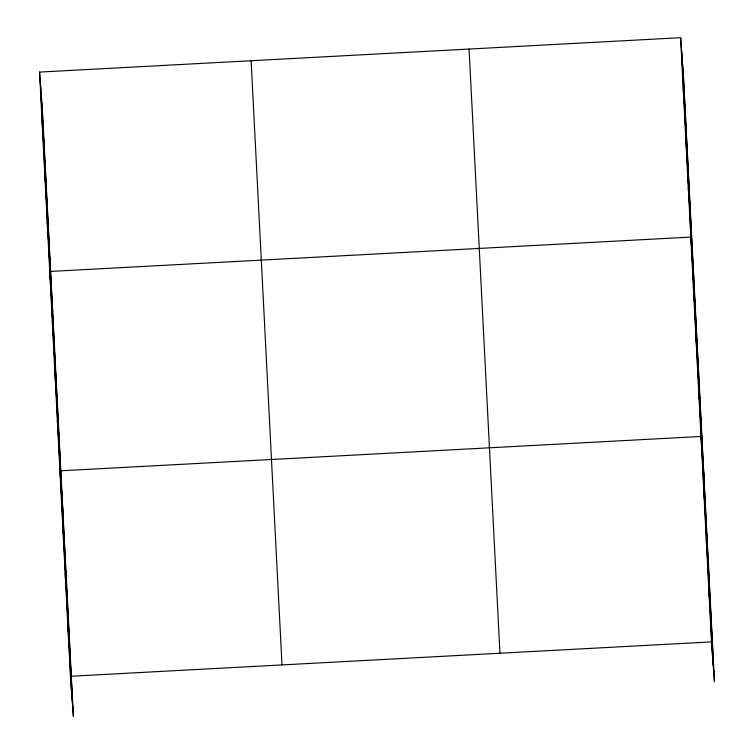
<?xml version="1.0" encoding="UTF-8"?>
<svg xmlns="http://www.w3.org/2000/svg" width="754" height="754" viewBox="0 0 754 754"><rect width="100%" height="100%" fill="white"/><g stroke="black" fill="none" stroke-linecap="round" stroke-linejoin="round"><path stroke-width="1.13" d="M39.557 72.082L42.497 112.11L73.374 716.3L70.433 676.272L39.557 72.082L680.626 37.7L683.567 77.728L714.443 681.918L711.503 641.89L680.626 37.7M70.433 676.272L711.503 641.89M683.181 87.549L684.227 101.799M685.725 137.388L686.771 151.648M688.27 187.237L689.316 201.497M693.755 277.114L690.815 237.086L49.745 271.468L52.686 311.496M693.369 286.925L694.415 301.185M695.914 336.774L696.96 351.034M698.458 386.613L699.505 400.874M703.944 476.49L701.013 436.462L59.934 470.845L62.874 510.873M703.633 487.819L704.679 502.079M706.253 539.176L707.309 553.436M708.883 590.533L709.929 604.793M42.101 121.931L43.148 136.191M44.646 171.78L45.692 186.031M47.2 221.619L48.247 235.879M52.29 321.308L53.336 335.568M54.835 371.156L55.881 385.417M57.389 421.005L58.435 435.265M62.554 522.202L63.6 536.462M65.183 573.558L66.229 587.818M67.803 624.915L68.85 639.175M682.945 69.227L713.821 673.407M682.304 60.461L713.18 664.651M681.682 51.96L712.549 656.14M469.073 49.048L499.949 653.237M251.11 60.735L281.987 664.924M41.866 103.609L72.742 707.799M41.225 94.844L72.101 699.033M40.603 86.342L71.479 690.532"/></g></svg>
